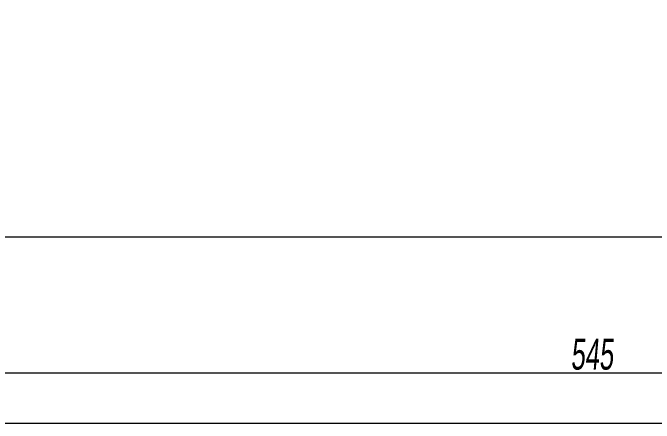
# Model space of a CAD drawing. Header units: millimetres. Extents: x -2145 to 33996, y -835 to 2363.
# Drawn here: x 14299.5 to 14557, y -314.7 to -149.9 of the extents above; entities that cross this region are included whole.
import ezdxf

# ---------------------------------------------------------------- set-up
doc = ezdxf.new("R2010")
doc.units = ezdxf.units.MM
doc.layers.add('NET_ÖLÇÜ DIŞ', color=235, linetype='Continuous', lineweight=9)
doc.layers.add('NET_ÖLÇÜ_AKS', color=31, linetype='Continuous', lineweight=15)
doc.styles.add('BODRUM', font='swisscl.ttf', dxfattribs={"width": 0.8, "oblique": 5})
doc.dimstyles.new('olcu-50', dxfattribs={"dimscale": 0, "dimtxt": 12.5, "dimasz": 5, "dimexe": 10, "dimexo": 10, "dimgap": 1, "dimtad": 1, "dimdec": 1, "dimzin": 12, "dimtxsty": 'BODRUM', "dimblk": 'ARCHTICK', "dimcen": 8, "dimdle": 5, "dimclrd": 256, "dimclre": 256, "dimclrt": 256, "dimadec": 0, "dimazin": 2, "dimtfac": 1, "dimtdec": 1, "dimtix": 1, "dimtmove": 0, "dimatfit": 3, "dimldrblk": 'ARCHTICK', "dimfxl": 15, "dimfxlon": 1, "dimlwd": -1, "dimlwe": -1, "dimarcsym": 0})

# ---------------------------------------------------------------- blocks, each defined once
blk = doc.blocks.new('_ArchTick')
at = {"color": 0, "linetype": 'ByBlock', "const_width": 0.15}
blk.add_lwpolyline([(-0.5, -0.5), (0.5, 0.5)], dxfattribs=at)
blk = doc.blocks.new('*D1576')
at = {"layer": 'Defpoints', "color": 0, "transparency": 16777216}
for p in [(-830, -1133.99), (-285, -1133.99), (-285, -1133.99)]:
    blk.add_point(p, dxfattribs=at)
at = {"layer": 'NET_ÖLÇÜ_AKS', "transparency": 16777216}
for p, q in [((-830, -1133.99), (-830, -1123.99)), ((-285, -1133.99), (-285, -1123.99)), ((-835, -1133.99), (-280, -1133.99))]:
    blk.add_line(p, q, dxfattribs=at)
at = {"layer": 'NET_ÖLÇÜ_AKS', "transparency": 16777216, "xscale": 5, "yscale": 5, "zscale": 5, "rotation": 180}
blk.add_blockref('_ArchTick', (-830, -1133.99), dxfattribs=at)
at = {"layer": 'NET_ÖLÇÜ_AKS', "transparency": 16777216, "xscale": 5, "yscale": 5, "zscale": 5}
blk.add_blockref('_ArchTick', (-285, -1133.99), dxfattribs=at)
at = {"layer": 'NET_ÖLÇÜ_AKS', "transparency": 16777216, "insert": (-557.5, -1126.61), "char_height": 12.5, "attachment_point": 5, "style": 'BODRUM'}
blk.add_mtext('545', dxfattribs=at)
blk = doc.blocks.new('*D1580')
at = {"layer": 'Defpoints', "color": 0, "transparency": 16777216}
for p in [(-830, -1133.99), (830, -1133.99), (830, -1154.27)]:
    blk.add_point(p, dxfattribs=at)
at = {"layer": 'NET_ÖLÇÜ_AKS', "transparency": 16777216}
for p, q in [((-830, -1143.99), (-830, -1164.27)), ((830, -1143.99), (830, -1164.27)), ((-835, -1154.27), (835, -1154.27))]:
    blk.add_line(p, q, dxfattribs=at)
at = {"layer": 'NET_ÖLÇÜ_AKS', "transparency": 16777216, "xscale": 5, "yscale": 5, "zscale": 5, "rotation": 180}
blk.add_blockref('_ArchTick', (-830, -1154.27), dxfattribs=at)
at = {"layer": 'NET_ÖLÇÜ_AKS', "transparency": 16777216, "xscale": 5, "yscale": 5, "zscale": 5}
blk.add_blockref('_ArchTick', (830, -1154.27), dxfattribs=at)
at = {"layer": 'NET_ÖLÇÜ_AKS', "transparency": 16777216, "insert": (0, -1146.87), "char_height": 12.5, "attachment_point": 5, "style": 'BODRUM'}
blk.add_mtext('1660', dxfattribs=at)
blk = doc.blocks.new('*D1183')
at = {"layer": 'Defpoints', "color": 0, "transparency": 16777216}
for p in [(14109.48, -140.39), (16069.48, -140.39), (16069.48, -239.89)]:
    blk.add_point(p, dxfattribs=at)
at = {"layer": 'NET_ÖLÇÜ DIŞ', "transparency": 16777216}
for p, q in [((14109.48, -224.89), (14109.48, -249.89)), ((16069.48, -224.89), (16069.48, -249.89)), ((14104.48, -239.89), (16074.48, -239.89))]:
    blk.add_line(p, q, dxfattribs=at)
at = {"layer": 'NET_ÖLÇÜ DIŞ', "transparency": 16777216, "xscale": 5, "yscale": 5, "zscale": 5, "rotation": 180}
blk.add_blockref('_ArchTick', (14109.48, -239.89), dxfattribs=at)
at = {"layer": 'NET_ÖLÇÜ DIŞ', "transparency": 16777216, "xscale": 5, "yscale": 5, "zscale": 5}
blk.add_blockref('_ArchTick', (16069.48, -239.89), dxfattribs=at)
at = {"layer": 'NET_ÖLÇÜ DIŞ', "transparency": 16777216, "insert": (15089.48, -232.48), "char_height": 12.5, "attachment_point": 5, "style": 'BODRUM'}
blk.add_mtext('1960', dxfattribs=at)
blk = doc.blocks.new('A$C3a4dd877')
at = {"layer": 'NET_ÖLÇÜ_AKS'}
for p2, distance, picture, middle in [((-285, -1133.99), 0, '*D1576', (-557.5, -1126.61)), ((830, -1133.99), -20.28, '*D1580', (0, -1146.87))]:
    dim = blk.add_aligned_dim(p1=(-830, -1133.99), p2=p2, distance=distance, dimstyle='olcu-50', override={"dimscale": 1}, dxfattribs=at)
    dim.commit()
    dim.dimension.update_dxf_attribs({"geometry": picture, "text_midpoint": middle})

msp = doc.modelspace()

# ---------------------------------------------------------------- block references
at = {"layer": 'NET_ÖLÇÜ_AKS'}
msp.add_blockref('A$C3a4dd877', (15089.48, 839.61), dxfattribs=at)

# ---------------------------------------------------------------- dimensions: what is measured, and where the dimension line sits
at = {"layer": 'NET_ÖLÇÜ DIŞ'}
dim = msp.add_aligned_dim(p1=(14109.48, -140.39), p2=(16069.48, -140.39), distance=-99.5, dimstyle='olcu-50', override={"dimscale": 1}, dxfattribs=at)
dim.commit()
dim.dimension.update_dxf_attribs({"geometry": '*D1183', "text_midpoint": (15089.48, -232.48)})

doc.saveas('drawing.dxf')
